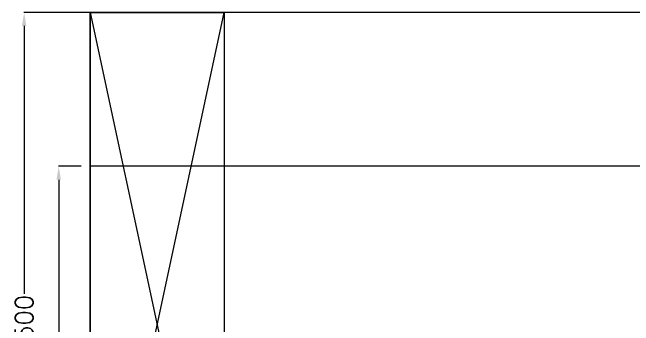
# Model space of a CAD drawing. Extents: x 3552052 to 4102982, y -707811 to -630695.
# Drawn here: x 3651168 to 3654642, y -698436 to -696686 of the extents above; entities that cross this region are included whole.
import ezdxf

# ---------------------------------------------------------------- set-up
doc = ezdxf.new("R2010")
doc.units = 0
doc.header["$LTSCALE"] = 6
doc.header["$MEASUREMENT"] = 0
doc.layers.get('Defpoints').update_dxf_attribs({"linetype": 'CONTINUOUS', "lineweight": 0})
for name, color, linetype, lineweight in [('COL', 5, 'CONTINUOUS', 0), ('ELE-4M UPS P.SB', 3, 'CONTINUOUS', 0), ('MEP_HVAC_RA_DUCT', 1, 'CONTINUOUS', 0)]:
    doc.layers.add(name, color=color, linetype=linetype, lineweight=lineweight)
doc.styles.add('ROMANS', font='romans.shx')
doc.dimstyles.new('AEPL1', dxfattribs={"dimtxt": 100, "dimasz": 75, "dimexe": 1.25, "dimexo": 50, "dimtad": 0, "dimdec": 0, "dimtxsty": 'ROMANS', "dimcen": 2.5, "dimclrd": 7, "dimclre": 7, "dimadec": 0, "dimazin": 0, "dimtfac": 1, "dimtdec": 0, "dimtmove": 0, "dimatfit": 3, "dimfxl": 1, "dimlwd": 0, "dimlwe": 0, "dimarcsym": 0})

# ---------------------------------------------------------------- blocks, each defined once
blk = doc.blocks.new('*D163')
at = {"layer": 'Defpoints', "color": 0, "linetype": 'ByBlock', "transparency": 16777216}
for p in [(3651426.7, -697545.7), (3651602.2, -697545.7), (3651602.2, -700185.7)]:
    blk.add_point(p, dxfattribs=at)
at = {"layer": 'ELE-4M UPS P.SB', "color": 7, "linetype": 'ByBlock', "lineweight": 0, "transparency": 16777216}
for p, q in [((3651552.2, -697545.7), (3651425.5, -697545.7)), ((3651426.7, -697620.7), (3651426.7, -698688.9)), ((3651426.7, -700110.7), (3651426.7, -699042.6)), ((3651552.2, -700185.7), (3651425.5, -700185.7))]:
    blk.add_line(p, q, dxfattribs=at)
at = {"layer": 'ELE-4M UPS P.SB', "color": 7, "linetype": 'ByBlock', "transparency": 16777216}
for points in [[(3651414.2, -697620.7), (3651439.2, -697620.7), (3651426.7, -697545.7)], [(3651414.2, -700110.7), (3651439.2, -700110.7), (3651426.7, -700185.7)]]:
    blk.add_solid(points, dxfattribs=at)
at = {"layer": 'ELE-4M UPS P.SB', "color": 0, "linetype": 'ByBlock', "transparency": 16777216, "insert": (3651426.7, -698865.7), "char_height": 100, "attachment_point": 5, "rotation": 90, "style": 'ROMANS'}
blk.add_mtext('2640', dxfattribs=at)
blk = doc.blocks.new('*D164')
at = {"layer": 'Defpoints', "color": 0, "linetype": 'ByBlock', "transparency": 16777216}
for p in [(3651233.2, -696685.7), (3651756.5, -696685.7), (3651756.5, -700185.7)]:
    blk.add_point(p, dxfattribs=at)
at = {"layer": 'ELE-4M UPS P.SB', "color": 7, "linetype": 'ByBlock', "lineweight": 0, "transparency": 16777216}
for p, q in [((3651706.5, -696685.7), (3651232, -696685.7)), ((3651233.2, -696760.7), (3651233.2, -698258.9)), ((3651233.2, -700110.7), (3651233.2, -698612.6)), ((3651706.5, -700185.7), (3651232, -700185.7))]:
    blk.add_line(p, q, dxfattribs=at)
at = {"layer": 'ELE-4M UPS P.SB', "color": 7, "linetype": 'ByBlock', "transparency": 16777216}
for points in [[(3651220.7, -696760.7), (3651245.7, -696760.7), (3651233.2, -696685.7)], [(3651220.7, -700110.7), (3651245.7, -700110.7), (3651233.2, -700185.7)]]:
    blk.add_solid(points, dxfattribs=at)
at = {"layer": 'ELE-4M UPS P.SB', "color": 0, "linetype": 'ByBlock', "transparency": 16777216, "insert": (3651233.2, -698435.7), "char_height": 100, "attachment_point": 5, "rotation": 90, "style": 'ROMANS'}
blk.add_mtext('3500', dxfattribs=at)

msp = doc.modelspace()

# ---------------------------------------------------------------- linework, layer by layer
at = {"layer": 'COL', "color": 8}
for p, q in [((3651602.2, -696685.7), (3652352.2, -700185.7)), ((3651602.2, -700185.7), (3652352.2, -696685.7))]:
    msp.add_line(p, q, dxfattribs=at)
msp.add_lwpolyline([(3651602.2, -696685.7), (3652352.2, -696685.7), (3652352.2, -700185.7), (3651602.2, -700185.7)], close=True, dxfattribs=at)
at = {"layer": 'MEP_HVAC_RA_DUCT', "color": 8, "linetype": 'ByBlock'}
msp.add_line((3651602.2, -696685.7), (3651602.2, -700185.7), dxfattribs=at)
for points in [[(3657782.2, -696685.7), (3651602.2, -696685.7)], [(3657782.2, -697545.7), (3651602.2, -697545.7)]]:
    msp.add_lwpolyline(points, dxfattribs=at)

# ---------------------------------------------------------------- dimensions: what is measured, and where the dimension line sits
at = {"layer": 'ELE-4M UPS P.SB', "color": 0, "linetype": 'ByBlock'}
for base, p1, p2, picture, middle in [((3651233.2, -696685.7), (3651756.5, -700185.7), (3651756.5, -696685.7), '*D164', (3651233.2, -698435.7)), ((3651426.7, -697545.7), (3651602.2, -700185.7), (3651602.2, -697545.7), '*D163', (3651426.7, -698865.7))]:
    dim = msp.add_linear_dim(base=base, p1=p1, p2=p2, angle=90, dimstyle='AEPL1', dxfattribs=at)
    dim.commit()
    dim.dimension.update_dxf_attribs({"geometry": picture, "text_midpoint": middle})

doc.saveas('drawing.dxf')
